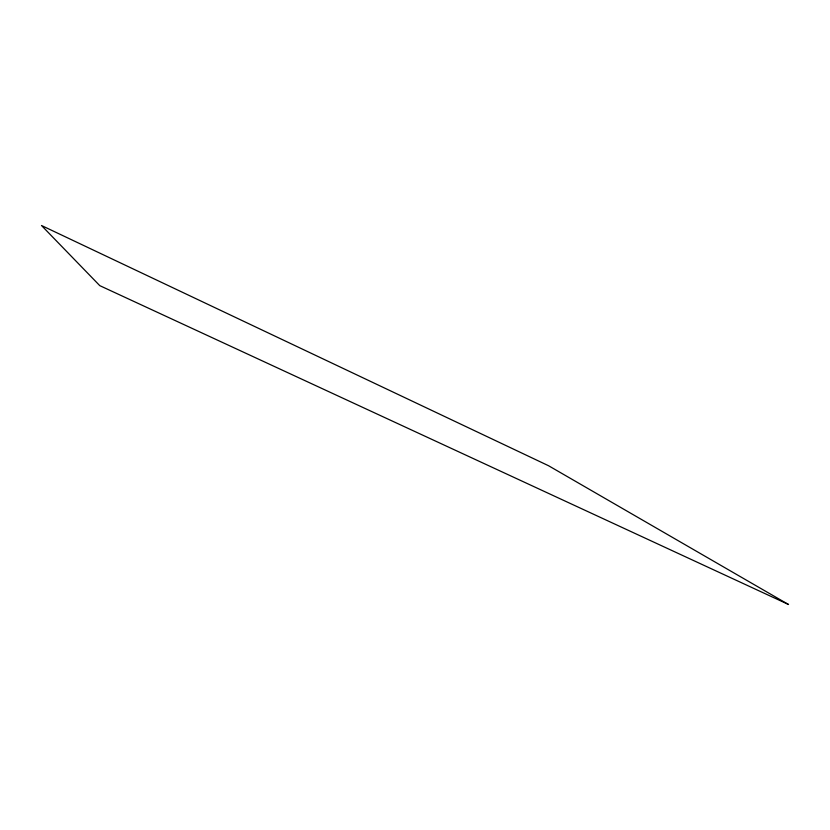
<?xml version="1.0" encoding="UTF-8"?>
<svg xmlns="http://www.w3.org/2000/svg" width="830" height="830" viewBox="0 0 830 830"><rect width="100%" height="100%" fill="white"/><g stroke="black" fill="none" stroke-linecap="round" stroke-linejoin="round"><path stroke-width="1.25" d="M788.5 604.489L99.776 285.644L41.5 225.511L548.557 465.734L788.5 604.489"/></g></svg>
